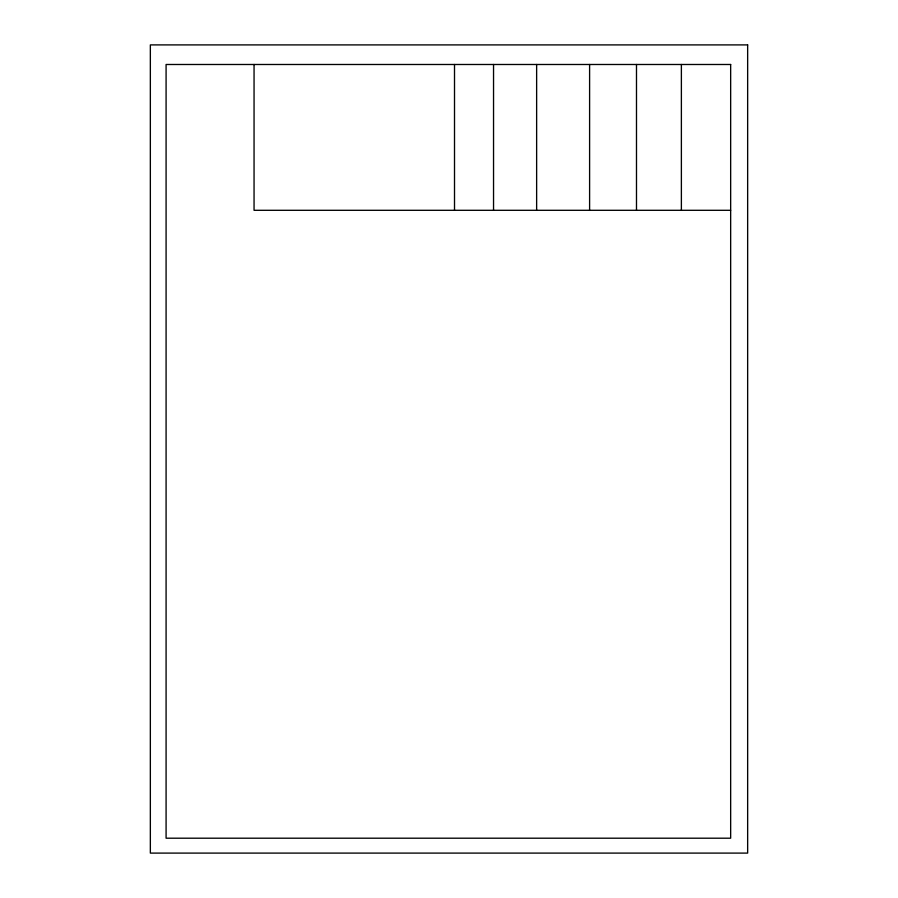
<?xml version="1.0" encoding="UTF-8"?>
<svg xmlns="http://www.w3.org/2000/svg" width="898" height="898" viewBox="0 0 898 898"><rect width="100%" height="100%" fill="white"/><g stroke="black" fill="none" stroke-linecap="round" stroke-linejoin="round"><path stroke-width="1.35" d="M730.658 210.3L254.055 210.3L254.055 64.488M681.38 64.488L681.38 210.3M636.491 64.488L636.491 210.3M589.604 64.488L589.604 210.3M536.634 64.488L536.634 210.3M493.541 64.488L493.541 210.3M454.511 64.488L454.511 210.3M747.652 44.9L150.348 44.9L150.348 853.1L747.652 853.1L747.652 44.9M730.658 64.488L166.085 64.488L166.085 838.204L730.658 838.204L730.658 64.488"/></g></svg>
